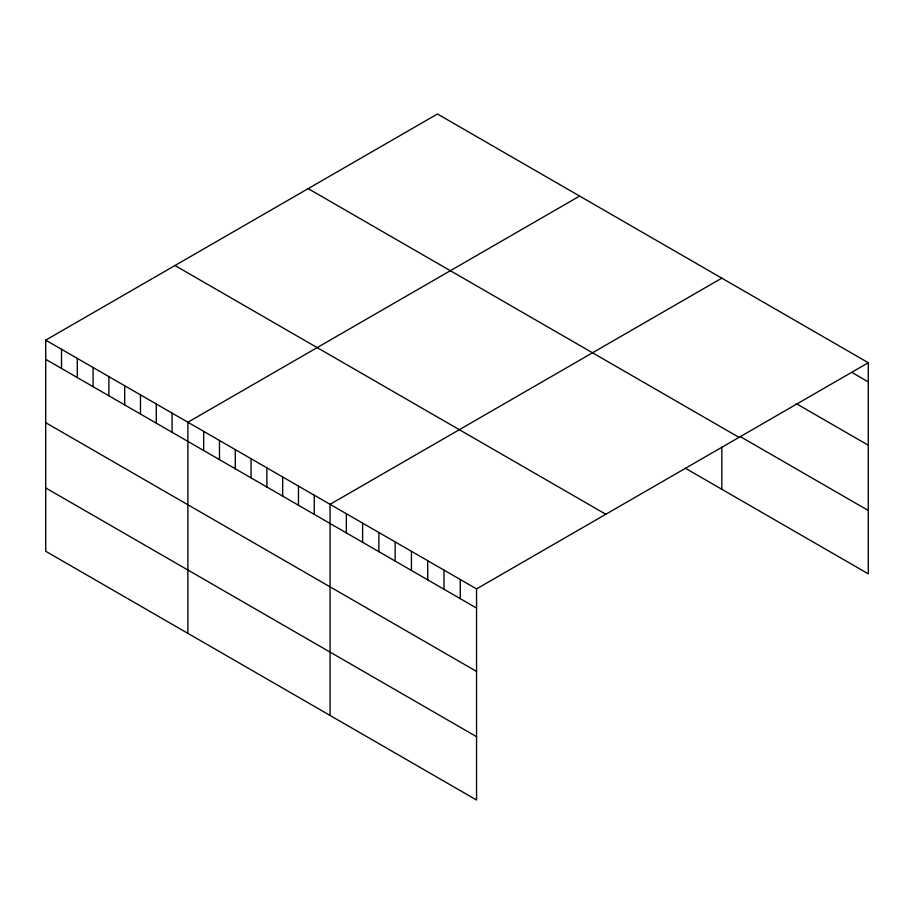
<?xml version="1.0" encoding="UTF-8"?>
<svg xmlns="http://www.w3.org/2000/svg" width="914" height="914" viewBox="0 0 914 914"><rect width="100%" height="100%" fill="white"/><g stroke="black" fill="none" stroke-linecap="round" stroke-linejoin="round"><path stroke-width="1.37" d="M45.7 340.157L476.548 588.902L476.548 800.013L45.7 551.268L45.7 340.157L437.452 113.987L868.3 362.732L868.3 573.843L685.351 468.219M579.636 196.064L187.884 422.245L187.873 633.356M721.809 278.153L330.057 504.334L330.057 715.445M476.548 588.902L868.3 362.732M852.019 372.489L868.3 381.892M796.22 403.611L868.3 445.232M740.42 436.663L868.3 510.492M308.178 188.627L739.015 437.372M174.974 265.517L605.822 514.262M45.7 359.316L476.548 608.061M45.7 422.668L476.548 671.413M45.7 487.927L476.548 736.673M721.809 447.037L721.809 489.264M460.268 579.51L460.268 598.67M443.987 570.108L443.987 589.267M427.718 560.716L427.718 579.876M411.437 551.313L411.437 570.473M395.156 541.922L395.156 561.082M378.887 532.519L378.887 551.679M362.607 523.128L362.607 542.288M346.337 513.725L346.337 532.885M314.256 495.217L314.256 514.376M298.467 486.088L298.467 505.248M282.666 476.971L282.666 496.131M266.865 467.854L266.865 487.013M251.064 458.725L251.064 477.885M235.275 449.608L235.275 468.768M219.474 440.491L219.474 459.651M203.673 431.362L203.673 450.522M172.083 413.128L172.083 432.288M156.283 404.011L156.283 423.171M140.482 394.882L140.482 414.042M124.692 385.765L124.692 404.925M108.892 376.648L108.892 395.808M93.091 367.519L93.091 386.679M77.29 358.402L77.29 377.562M61.501 349.285L61.501 368.445"/></g></svg>
